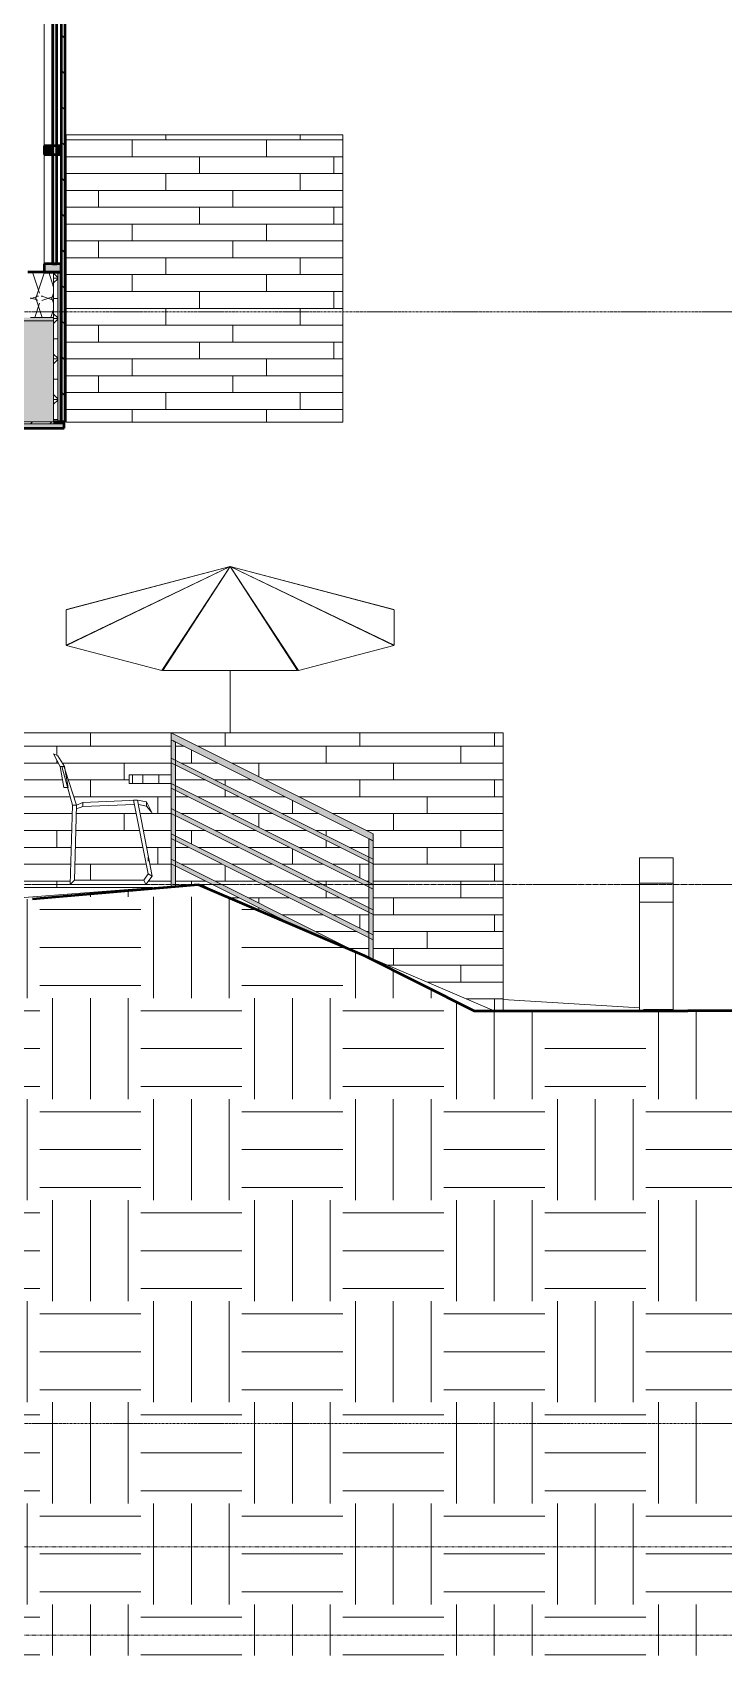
# Model space of a CAD drawing. Header units: inches. Extents: x 9610 to 15331, y -316 to 681.
# Drawn here: x 12110.8 to 12275.1, y -183.1 to 202.3 of the extents above; entities that cross this region are included whole.
import ezdxf

# ---------------------------------------------------------------- set-up
doc = ezdxf.new("R2010")
doc.units = ezdxf.units.IN
doc.header["$MEASUREMENT"] = 0
doc.linetypes.add('Aligning Line 1_8_', pattern=[0.25, 0.125, -0.125])
doc.linetypes.add('Grid Line 1_2_', pattern=[0.875, 0.5, -0.125, 0.125, -0.125])
for name, color, linetype, lineweight in [('0-1', 7, 'Continuous', 5), ('A-CLNG', 13, 'Continuous', 13), ('A-CLNG-2', 23, 'Continuous', 13), ('A-CLNG-3', 13, 'Continuous', 50), ('A-CLNG-PATT-1', 13, 'Continuous', 9), ('A-FLOR-2', 31, 'Continuous', 5), ('A-FLOR-6', 135, 'Continuous', 13), ('A-FLOR-HRAL', 11, 'Continuous', 9), ('A-FLOR-LEVL-1', 51, 'Grid Line 1_2_', 9), ('A-FLOR-MCUT', 51, 'Continuous', 13), ('A-FLOR-PATT-1', 8, 'Continuous', 9), ('A-GLAZ-1', 135, 'Continuous', 13), ('A-GLAZ-2', 255, 'Continuous', 13), ('A-GLAZ-3', 151, 'Continuous', 50), ('A-GLAZ-4', 151, 'Continuous', 9), ('A-WALL', 113, 'Continuous', 13), ('A-WALL-1', 135, 'Continuous', 13), ('A-WALL-5', 8, 'Continuous', 5), ('A-WALL-9', 113, 'Continuous', 50), ('A-WALL-PATT-4', 55, 'Continuous', 9), ('A-WALL-PATT-5', 111, 'Continuous', 9), ('C-TOPO', 7, 'Continuous', 9), ('C-TOPO-1', 7, 'Continuous', 50), ('C-TOPO-2', 55, 'Continuous', 9), ('E-LITE-EQPM-1', 55, 'Continuous', 9), ('G-ANNO-SYMB', 111, 'Aligning Line 1_8_', 9), ('G-IMPT', 8, 'Continuous', 9), ('L-SITE-1', 50, 'Continuous', 9)]:
    doc.layers.add(name, color=color, linetype=linetype, lineweight=lineweight)
pattern_1 = [(0, (11008.554, 72), (24, 24), [24, -24]), (0, (11008.554, 81), (24, 24), [24, -24]), (0, (11008.554, 90), (24, 24), [24, -24]), (90, (11011.554, 93), (-24, 24), [24, -24]), (90, (11020.554, 93), (-24, 24), [24, -24]), (90, (11029.554, 93), (-24, 24), [24, -24])]
pattern_2 = [(0, (11008.554, 72), (0, 4.798), []), (315, (11008.554, 72), (4.798427, 0), [6.786, -6.786]), (45, (11008.554, 72), (4.798427, 0), [6.786, -6.786])]
pattern_3 = [(0, (12220.589, 0.8), (0, 4), []), (90, (12220.589, 0.8), (-8, 8), [4, -28]), (90, (12236.589, 4.8), (-8, 8), [4, -28])]

# ---------------------------------------------------------------- blocks, each defined once
blk = doc.blocks.new('CTR  - Topography_rvt-1-BUILDING SECTION - EAST_WEST - LOOKING SOUTH2')
at = {"layer": 'C-TOPO'}
h = blk.add_hatch(dxfattribs=at)
h.set_pattern_fill('FP_12', color=256, style=0, pattern_type=2)
h.set_pattern_definition(pattern_1)
h.paths.add_polyline_path([(12110.8, -183.11), (12266.59, -183.11), (12266.59, -30), (12215.77, -30), (12189.26, -16.69), (12150.22, 0), (12089.19, -5.23), (12089.19, -134), (12095.19, -134), (12095.19, -146), (12083.19, -146), (12083.19, -183.11), (12102.16, -183.11)], flags=0)
h = blk.add_hatch(dxfattribs=at)
h.set_pattern_fill('FP_12', color=256, style=0, pattern_type=2)
h.set_pattern_definition(pattern_1)
h.paths.add_polyline_path([(12326.59, -183.11), (12326.59, -30), (12266.59, -30), (12266.59, -183.11), (12305.97, -183.11)], flags=0)
at = {"layer": 'C-TOPO-1'}
for p, q in [((12110.8, -3.38), (12150.22, 0)), ((12150.22, 0), (12189.63, -16.85)), ((12189.63, -16.85), (12215.77, -30)), ((12215.77, -30), (12252.81, -30)), ((12252.81, -30), (12266.59, -30)), ((12282.15, -30), (12266.59, -30))]:
    blk.add_line(p, q, dxfattribs=at)
at = {"layer": 'C-TOPO-2'}
for p, q in [((12148.99, 0), (12089.19, -4.66)), ((12150.22, 0), (12110.8, -3.38)), ((12150.22, 0), (12148.99, 0)), ((12189.63, -16.85), (12150.22, 0)), ((12150.42, 0), (12150.22, 0)), ((12151.03, 0), (12150.42, 0)), ((12220.55, -30), (12150.42, 0)), ((12152.24, -0.78), (12151.03, 0)), ((12151.03, 0), (12151.57, -0.35)), ((12151.03, 0), (12152.63, -0.95)), ((12151.03, 0), (12151.04, 0)), ((12153.27, -1.22), (12151.04, 0)), ((12215.77, -30), (12189.63, -16.85)), ((12252.81, -30), (12215.77, -30)), ((12215.91, -30), (12215.77, -30)), ((12222.71, -27.36), (12255.08, -29.31)), ((12252.81, -30), (12266.59, -30)), ((12261.37, -29.69), (12266.59, -30)), ((12264.11, -29.85), (12266.59, -29.78)), ((12266.59, -30), (12266.59, -29.78)), ((12266.59, -30), (12266.59, -29.78)), ((12268, -30), (12266.59, -29.78)), ((12266.59, -30), (12282.15, -30))]:
    blk.add_line(p, q, dxfattribs=at)
blk = doc.blocks.new('_THE_ WINDOW _ DOOR - hvac panel - 2nd floor-2113875-BUILDING SECTION - EAST_WEST - LOOKING SOUTH2')
at = {"layer": 'A-GLAZ-1'}
h = blk.add_hatch(color=256, dxfattribs=at)
h.paths.add_polyline_path([(12117.59, 145.37), (12117.59, 147.37), (12113.59, 147.37), (12113.59, 145.37), (12116.88, 145.37)], flags=0)
h.paths.add_polyline_path([(12117.59, 227.75), (12117.59, 229.75), (12113.59, 229.75), (12113.59, 227.75), (12117.02, 227.75)], flags=0)
h = blk.add_hatch(color=256, dxfattribs=at)
h.paths.add_polyline_path([(12114.98, 173.37), (12115.59, 173.37), (12115.59, 175.37), (12113.59, 175.37), (12113.59, 173.37), (12114.5, 173.37)], flags=0)
h.paths.add_polyline_path([(12117.59, 173.37), (12117.59, 175.37), (12116.59, 175.37), (12116.59, 173.37)], flags=0)
at = {"layer": 'A-GLAZ-2'}
blk.add_hatch(color=256, dxfattribs=at).paths.add_polyline_path([(12116.59, 147.37), (12116.59, 227.75), (12115.59, 227.75), (12115.59, 147.37)], flags=0)
at = {"layer": 'A-GLAZ-4'}
h = blk.add_hatch(dxfattribs=at)
h.set_pattern_fill('FP_9', color=256, style=0, pattern_type=2)
h.set_pattern_definition([(135, (11008.554, 72), (-4.24264, -4.24264), [])])
h.paths.add_polyline_path([(12118.59, 109.75), (12118.59, 229.75), (12117.59, 229.75), (12117.59, 109.75)], flags=0)
at = {"layer": 'A-GLAZ-1'}
for p, q in [((12113.59, 175.37), (12113.59, 227.75)), ((12113.59, 147.37), (12113.59, 173.37))]:
    blk.add_line(p, q, dxfattribs=at)
at = {"layer": 'A-GLAZ-3'}
for p, q in [((12113.59, 229.75), (12113.59, 227.75)), ((12117.59, 229.75), (12113.59, 229.75)), ((12113.59, 227.75), (12117.59, 227.75)), ((12116.59, 227.75), (12115.59, 227.75)), ((12115.59, 227.75), (12115.59, 147.37)), ((12116.59, 147.37), (12116.59, 227.75)), ((12117.59, 229.75), (12117.59, 109.75)), ((12118.59, 229.75), (12117.59, 229.75)), ((12117.59, 227.75), (12117.59, 229.75)), ((12118.59, 109.75), (12118.59, 229.75)), ((12113.59, 175.37), (12113.59, 173.37)), ((12117.59, 175.37), (12113.59, 175.37)), ((12117.59, 173.37), (12117.59, 175.37)), ((12113.59, 173.37), (12117.59, 173.37)), ((12113.59, 147.37), (12113.59, 145.37)), ((12117.59, 147.37), (12113.59, 147.37)), ((12115.59, 147.37), (12116.59, 147.37)), ((12117.59, 145.37), (12117.59, 147.37)), ((12113.59, 145.37), (12117.59, 145.37)), ((12117.59, 109.75), (12118.59, 109.75))]:
    blk.add_line(p, q, dxfattribs=at)
blk = doc.blocks.new('Outdoor Table01 - 02ZUTB01_dwg-1294291-BUILDING SECTION - EAST_WEST - LOOKING SOUTH2')
at = {"layer": 'G-IMPT'}
for p, q in [((12157.79, 75.5), (12118.79, 56.82)), ((12157.79, 75.5), (12118.79, 65.24)), ((12157.79, 75.5), (12118.9, 65.31)), ((12157.79, 75.5), (12118.9, 56.75)), ((12157.79, 75.5), (12141.53, 71.26)), ((12157.79, 75.5), (12141.53, 50.8)), ((12157.79, 75.5), (12141.79, 50.77)), ((12196.79, 65.24), (12157.79, 75.5)), ((12157.79, 75.5), (12196.79, 56.82)), ((12157.79, 75.5), (12173.79, 50.77)), ((12157.79, 75.5), (12174.05, 71.26)), ((12157.79, 75.5), (12196.68, 65.31)), ((12157.79, 75.5), (12196.68, 56.75)), ((12157.79, 75.5), (12174.05, 50.8)), ((12118.9, 65.31), (12141.53, 71.26)), ((12149, 71.29), (12149.06, 71.29)), ((12155.02, 71.29), (12155.07, 71.29)), ((12160.51, 71.29), (12160.56, 71.29)), ((12166.52, 71.29), (12166.58, 71.29)), ((12174.05, 71.26), (12196.68, 65.31)), ((12118.79, 56.82), (12118.79, 65.24)), ((12196.79, 65.24), (12196.79, 56.82)), ((12141.53, 50.8), (12118.9, 56.75)), ((12196.68, 56.75), (12174.05, 50.8)), ((12173.79, 50.77), (12141.79, 50.77)), ((12157.79, 49.5), (12157.79, 50.77)), ((12157.79, 49.5), (12157.79, 50.77)), ((12157.79, 36), (12157.79, 49.5)), ((12157.79, 36), (12157.79, 49.5)), ((12116.8, 30.5), (12115.8, 31)), ((12115.8, 31), (12117.42, 28)), ((12116.8, 30.5), (12118.42, 28)), ((12117.42, 28), (12118.29, 23)), ((12117.42, 28), (12117.79, 28)), ((12120.29, 18.83), (12117.79, 28)), ((12118.29, 28), (12117.79, 28)), ((12118.55, 27.21), (12118.29, 28)), ((12118.29, 28), (12118.42, 28)), ((12118.42, 28), (12119.29, 23)), ((12121.29, 18.83), (12118.57, 27.15)), ((12133.79, 24), (12133.79, 26)), ((12133.79, 26), (12134.61, 26)), ((12133.79, 24), (12134.61, 24)), ((12134.61, 26), (12137, 26)), ((12134.61, 24), (12134.61, 26)), ((12134.61, 24), (12137, 24)), ((12137, 26), (12140.82, 26)), ((12137, 24), (12137, 26)), ((12137, 24), (12140.82, 24)), ((12140.82, 26), (12143.79, 26)), ((12140.82, 24), (12140.82, 26)), ((12140.82, 24), (12143.79, 24)), ((12118.29, 23), (12119.15, 23)), ((12119.23, 23), (12119.29, 23)), ((12122.79, 19.48), (12121.29, 18.83)), ((12135.79, 20), (12122.79, 19.48)), ((12122.79, 18.48), (12122.79, 19.48)), ((12135.79, 20), (12134.79, 20)), ((12138.29, 2.5), (12134.79, 20)), ((12139.29, 2), (12135.79, 20)), ((12137.92, 19.59), (12135.79, 20)), ((12138.7, 18.07), (12137.92, 19.59)), ((12137.92, 18.59), (12137.92, 19.59)), ((12119.79, 0), (12120.29, 18.83)), ((12120.29, 18.83), (12121.29, 18.83)), ((12120.79, 1), (12121.29, 18.83)), ((12121.27, 17.98), (12122.79, 18.48)), ((12122.79, 18.48), (12135, 18.97)), ((12135.99, 18.96), (12137.92, 18.59)), ((12137.92, 18.59), (12139.2, 17.07)), ((12139.2, 17.07), (12138.7, 18.07)), ((12138.29, 5.5), (12138.29, 6.5)), ((12120.79, 1), (12119.79, 0)), ((12137.79, 0), (12119.79, 0)), ((12137.29, 1), (12120.79, 1)), ((12138.29, 2.5), (12137.29, 1)), ((12137.29, 1), (12137.79, 0)), ((12139.29, 2), (12137.79, 0)), ((12139.29, 2), (12138.29, 2.5))]:
    blk.add_line(p, q, dxfattribs=at)
blk = doc.blocks.new('Outdoor Table01 - Outdoor Table01-1294297-BUILDING SECTION - EAST_WEST - LOOKING SOUTH2')
blk.add_blockref('Outdoor Table01 - 02ZUTB01_dwg-1294291-BUILDING SECTION - EAST_WEST - LOOKING SOUTH2', (0, 0))
blk = doc.blocks.new('Railing - 1_-1411118-BUILDING SECTION - EAST_WEST - LOOKING SOUTH2')
at = {"layer": 'A-FLOR-HRAL'}
h = blk.add_hatch(color=256, dxfattribs=at)
h.paths.add_polyline_path([(12143.79, -0.41), (12144.29, -0.37), (12144.29, 5.19), (12144.22, 5.08), (12144, 5.01), (12143.82, 4.89), (12143.79, 4.88), (12143.79, -0.05)], flags=0)
h.paths.add_polyline_path([(12144.29, 5.19), (12144.29, 11.19), (12144.2, 11.08), (12143.98, 10.99), (12143.82, 10.89), (12143.79, 10.88), (12143.82, 5.97), (12144, 5.67), (12144.29, 5.19)], flags=0)
h.paths.add_polyline_path([(12144.29, 11.19), (12144.29, 17.19), (12144.16, 17.08), (12144.04, 17.03), (12143.8, 16.88), (12143.84, 11.93), (12144.29, 11.19)], flags=0)
h.paths.add_polyline_path([(12144.29, 17.19), (12144.29, 23.19), (12144.21, 23.08), (12144.04, 23.03), (12143.8, 22.88), (12143.84, 17.93), (12144.29, 17.19)], flags=0)
h.paths.add_polyline_path([(12144.29, 23.19), (12144.29, 29.19), (12144.21, 29.08), (12144.04, 29.03), (12143.8, 28.88), (12143.84, 23.93), (12144.29, 23.19)], flags=0)
h.paths.add_polyline_path([(12144.29, 29.19), (12144.29, 34.07), (12143.8, 34.32), (12143.84, 29.93), (12144.29, 29.19)], flags=0)
h = blk.add_hatch(color=256, dxfattribs=at)
h.paths.add_polyline_path([(12144.29, -0.37), (12144.79, -0.33), (12144.76, 4.42), (12144.58, 4.72), (12144.29, 5.19), (12144.29, -0.05)], flags=0)
h.paths.add_polyline_path([(12144.29, 5.19), (12144.36, 5.3), (12144.58, 5.38), (12144.76, 5.5), (12144.79, 5.5), (12144.74, 10.45), (12144.29, 11.05), (12144.29, 5.19)], flags=0)
h.paths.add_polyline_path([(12144.29, 11.19), (12144.38, 11.3), (12144.6, 11.39), (12144.76, 11.49), (12144.78, 11.5), (12144.75, 16.44), (12144.29, 17.05), (12144.29, 11.19)], flags=0)
h.paths.add_polyline_path([(12144.29, 17.19), (12144.42, 17.3), (12144.54, 17.35), (12144.78, 17.5), (12144.76, 22.43), (12144.29, 23.05), (12144.29, 17.19)], flags=0)
h.paths.add_polyline_path([(12144.29, 23.19), (12144.37, 23.3), (12144.54, 23.36), (12144.78, 23.5), (12144.77, 28.41), (12144.36, 29.01), (12144.29, 29.19), (12144.29, 23.19)], flags=0)
h.paths.add_polyline_path([(12144.29, 29.19), (12144.37, 29.3), (12144.54, 29.36), (12144.78, 29.51), (12144.78, 33.83), (12144.29, 34.07), (12144.29, 29.19)], flags=0)
for p, q in [((12143.79, -0.41), (12143.79, 34.32)), ((12144.79, 33.82), (12144.79, -0.33))]:
    blk.add_line(p, q, dxfattribs=at)
at = {"layer": 'A-FLOR-HRAL', "flags": 128}
for points in [[(12143.8, 34.32), (12143.9, 34.27), (12144.07, 34.18), (12144.29, 34.07)], [(12144.29, 34.07), (12144.51, 33.96), (12144.68, 33.88), (12144.78, 33.83), (12144.79, 33.82)]]:
    blk.add_lwpolyline(points, dxfattribs=at)
blk = doc.blocks.new('Railing - 1_-1411116-BUILDING SECTION - EAST_WEST - LOOKING SOUTH2')
at = {"layer": 'A-FLOR-HRAL'}
h = blk.add_hatch(color=256, dxfattribs=at)
h.paths.add_polyline_path([(12191.29, -17.48), (12191.29, -12.31), (12191.21, -12.42), (12190.99, -12.5), (12190.82, -12.61), (12190.79, -12.62), (12190.8, -17.27), (12191.25, -17.47)], flags=0)
h.paths.add_polyline_path([(12191.29, -12.31), (12191.29, -6.31), (12191.18, -6.42), (12191.04, -6.47), (12190.8, -6.62), (12190.84, -11.58), (12191.22, -12.13)], flags=0)
h.paths.add_polyline_path([(12191.29, -6.31), (12191.29, -0.31), (12191.19, -0.41), (12191.04, -0.47), (12190.8, -0.62), (12190.83, -5.56), (12191.22, -6.13)], flags=0)
h.paths.add_polyline_path([(12191.29, -0.31), (12191.29, 5.69), (12191.21, 5.58), (12191.04, 5.53), (12190.8, 5.38), (12190.82, 0.46), (12191.22, -0.13)], flags=0)
h.paths.add_polyline_path([(12191.29, 5.69), (12191.29, 10.57), (12190.8, 10.82), (12190.81, 6.47), (12191.22, 5.87)], flags=0)
h = blk.add_hatch(color=256, dxfattribs=at)
h.paths.add_polyline_path([(12191.79, -17.7), (12191.74, -13.04), (12191.59, -12.79), (12191.29, -12.31), (12191.33, -17.5), (12191.78, -17.69)], flags=0)
h.paths.add_polyline_path([(12191.29, -12.31), (12191.36, -12.2), (12191.59, -12.12), (12191.76, -12), (12191.79, -12), (12191.74, -7.04), (12191.29, -6.46), (12191.29, -12.17)], flags=0)
h.paths.add_polyline_path([(12191.29, -6.31), (12191.4, -6.2), (12191.54, -6.15), (12191.78, -6), (12191.74, -1.04), (12191.29, -0.46), (12191.29, -6.17)], flags=0)
h.paths.add_polyline_path([(12191.29, -0.31), (12191.36, -0.2), (12191.54, -0.15), (12191.78, 0), (12191.74, 4.96), (12191.29, 5.54), (12191.29, -0.17)], flags=0)
h.paths.add_polyline_path([(12191.29, 5.69), (12191.36, 5.8), (12191.54, 5.86), (12191.78, 6.01), (12191.78, 10.33), (12191.29, 10.57), (12191.29, 5.83)], flags=0)
for p, q in [((12190.79, -17.27), (12190.79, 10.82)), ((12191.79, 10.32), (12191.79, -17.7))]:
    blk.add_line(p, q, dxfattribs=at)
at = {"layer": 'A-FLOR-HRAL', "flags": 128}
for points in [[(12190.8, 10.82), (12190.9, 10.77), (12191.07, 10.68), (12191.29, 10.57)], [(12191.29, 10.57), (12191.51, 10.46), (12191.68, 10.38), (12191.78, 10.33), (12191.79, 10.32)]]:
    blk.add_lwpolyline(points, dxfattribs=at)
blk = doc.blocks.new('Railing - Railing-1916963-BUILDING SECTION - EAST_WEST - LOOKING SOUTH2')
at = {"layer": 'A-FLOR-HRAL'}
h = blk.add_hatch(color=256, dxfattribs=at)
h.paths.add_polyline_path([(12191.29, 5.69), (12191.21, 5.87), (12191.04, 6.11), (12190.77, 6.51), (12144.77, 29.49), (12144.53, 29.35), (12144.48, 29.31), (12144.36, 29.3), (12144.29, 29.19), (12144.15, 29.44), (12144.04, 29.61), (12143.79, 29.95), (12143.79, 29.44), (12191.26, 5.7)], flags=0)
h.paths.add_polyline_path([(12191.79, 5.44), (12191.77, 5.99), (12191.53, 5.85), (12191.48, 5.81), (12191.36, 5.8), (12191.32, 5.68), (12191.67, 5.5)], flags=0)
h = blk.add_hatch(color=256, dxfattribs=at)
h.paths.add_polyline_path([(12144.29, 29.19), (12143.79, 29.44), (12143.83, 28.9), (12144.05, 29.03), (12144.1, 29.07), (12144.22, 29.08)], flags=0)
h.paths.add_polyline_path([(12191.79, 4.88), (12191.79, 5.44), (12144.29, 29.19), (12144.36, 29.01), (12144.54, 28.78), (12144.8, 28.37), (12190.81, 5.39), (12191.05, 5.53), (12191.1, 5.57), (12191.21, 5.58), (12191.29, 5.69), (12191.43, 5.44), (12191.61, 5.16), (12191.78, 4.89)], flags=0)
h = blk.add_hatch(color=256, dxfattribs=at)
h.paths.add_polyline_path([(12191.29, -0.31), (12191.14, -0.04), (12190.94, 0.26), (12190.78, 0.51), (12144.76, 23.49), (12144.53, 23.35), (12144.51, 23.32), (12144.36, 23.3), (12144.29, 23.19), (12144.13, 23.47), (12143.94, 23.77), (12143.79, 23.93), (12143.79, 23.44), (12191.27, -0.3)], flags=0)
h.paths.add_polyline_path([(12191.79, -0.56), (12191.76, -0.02), (12191.36, -0.2), (12191.31, -0.32), (12191.5, -0.41)], flags=0)
h = blk.add_hatch(color=256, dxfattribs=at)
h.paths.add_polyline_path([(12144.29, 23.19), (12143.79, 23.44), (12143.82, 22.9), (12144.22, 23.08)], flags=0)
h.paths.add_polyline_path([(12191.79, -1.12), (12191.79, -0.56), (12144.29, 23.19), (12144.45, 22.92), (12144.64, 22.61), (12144.8, 22.38), (12190.82, -0.6), (12191.22, -0.41), (12191.29, -0.31), (12191.44, -0.57), (12191.63, -0.88), (12191.78, -1.11)], flags=0)
h = blk.add_hatch(color=256, dxfattribs=at)
h.paths.add_polyline_path([(12191.29, -6.31), (12191.18, -6.09), (12190.95, -5.74), (12190.78, -5.5), (12144.75, 17.48), (12144.36, 17.3), (12144.29, 17.19), (12144.15, 17.44), (12143.95, 17.76), (12143.79, 17.93), (12143.79, 17.44), (12191.27, -6.3)], flags=0)
h.paths.add_polyline_path([(12191.79, -6.56), (12191.75, -6.02), (12191.36, -6.2), (12191.31, -6.32), (12191.5, -6.41)], flags=0)
h = blk.add_hatch(color=256, dxfattribs=at)
h.paths.add_polyline_path([(12144.29, 17.19), (12143.79, 17.44), (12143.83, 16.9), (12144.22, 17.08)], flags=0)
h.paths.add_polyline_path([(12191.79, -7.12), (12191.79, -6.56), (12144.29, 17.19), (12144.41, 16.95), (12144.65, 16.59), (12144.8, 16.38), (12190.83, -6.6), (12191.22, -6.41), (12191.29, -6.31), (12191.42, -6.56), (12191.63, -6.87), (12191.78, -7.11)], flags=0)
h = blk.add_hatch(color=256, dxfattribs=at)
h.paths.add_polyline_path([(12191.29, -12.31), (12191.21, -12.13), (12190.9, -11.67), (12190.78, -11.5), (12144.75, 11.47), (12144.36, 11.3), (12144.29, 11.19), (12144.16, 11.44), (12143.9, 11.83), (12143.79, 11.93), (12143.79, 11.44), (12191.28, -12.3)], flags=0)
h.paths.add_polyline_path([(12191.79, -12.56), (12191.75, -12.02), (12191.68, -12.06), (12191.54, -12.15), (12191.51, -12.17), (12191.36, -12.2), (12191.3, -12.31)], flags=0)
h = blk.add_hatch(color=256, dxfattribs=at)
h.paths.add_polyline_path([(12144.29, 11.19), (12143.79, 11.44), (12143.83, 10.9), (12143.9, 10.95), (12144.05, 11.05), (12144.07, 11.05), (12144.22, 11.08)], flags=0)
h.paths.add_polyline_path([(12191.79, -13.12), (12191.79, -12.56), (12144.29, 11.19), (12144.38, 10.99), (12144.68, 10.55), (12144.8, 10.38), (12190.82, -12.61), (12190.9, -12.56), (12191.04, -12.47), (12191.07, -12.45), (12191.22, -12.41), (12191.29, -12.31), (12191.42, -12.56), (12191.69, -12.95), (12191.79, -13.12)], flags=0)
blk.add_hatch(color=256, dxfattribs=at).paths.add_polyline_path([(12187.6, -15.9), (12144.76, 5.5), (12144.68, 5.44), (12144.54, 5.35), (12144.51, 5.33), (12144.35, 5.28), (12144.29, 5.19), (12144.16, 5.44), (12143.89, 5.84), (12143.79, 5.93), (12143.79, 5.44), (12179.85, -12.59), (12187.57, -15.89)], flags=0)
h = blk.add_hatch(color=256, dxfattribs=at)
h.paths.add_polyline_path([(12144.29, 5.19), (12143.79, 5.44), (12143.83, 4.9), (12143.9, 4.94), (12144.04, 5.04), (12144.07, 5.05), (12144.23, 5.1)], flags=0)
h.paths.add_polyline_path([(12179.85, -12.59), (12144.29, 5.19), (12144.36, 5.01), (12144.68, 4.55), (12144.79, 4.38), (12172.38, -9.39), (12179.34, -12.37)], flags=0)
for p, q in [((12191.79, 6), (12143.79, 30)), ((12143.79, 28.88), (12191.79, 4.88)), ((12191.79, 0), (12143.79, 24)), ((12143.79, 22.88), (12191.79, -1.12)), ((12191.79, -6), (12143.79, 18)), ((12143.79, 16.88), (12191.79, -7.12)), ((12191.79, -12), (12143.79, 12)), ((12143.79, 10.88), (12191.79, -13.12)), ((12187.6, -15.9), (12143.79, 6)), ((12143.79, 4.88), (12172.11, -9.28))]:
    blk.add_line(p, q, dxfattribs=at)
at = {"layer": 'A-FLOR-HRAL', "flags": 128}
for points in [[(12143.79, 29.44), (12143.79, 29.59), (12143.79, 29.72), (12143.79, 29.84), (12143.79, 29.93), (12143.79, 29.98), (12143.79, 30)], [(12143.79, 28.88), (12143.79, 28.9), (12143.79, 28.96), (12143.79, 29.05), (12143.79, 29.16), (12143.79, 29.3), (12143.79, 29.44)], [(12143.79, 23.44), (12143.79, 23.59), (12143.79, 23.72), (12143.79, 23.84), (12143.79, 23.93), (12143.79, 23.98), (12143.79, 24)], [(12143.79, 22.88), (12143.79, 22.9), (12143.79, 22.96), (12143.79, 23.05), (12143.79, 23.16), (12143.79, 23.3), (12143.79, 23.44)], [(12143.79, 17.44), (12143.79, 17.59), (12143.79, 17.72), (12143.79, 17.84), (12143.79, 17.93), (12143.79, 17.98), (12143.79, 18)], [(12143.79, 16.88), (12143.79, 16.9), (12143.79, 16.96), (12143.79, 17.05), (12143.79, 17.16), (12143.79, 17.3), (12143.79, 17.44)], [(12143.79, 11.44), (12143.79, 11.59), (12143.79, 11.72), (12143.79, 11.84), (12143.79, 11.93), (12143.79, 11.98), (12143.79, 12)], [(12143.79, 10.88), (12143.79, 10.9), (12143.79, 10.96), (12143.79, 11.05), (12143.79, 11.16), (12143.79, 11.3), (12143.79, 11.44)], [(12143.79, 5.44), (12143.79, 5.59), (12143.79, 5.72), (12143.79, 5.84), (12143.79, 5.93), (12143.79, 5.98), (12143.79, 6)], [(12143.79, 4.88), (12143.79, 4.9), (12143.79, 4.96), (12143.79, 5.05), (12143.79, 5.16), (12143.79, 5.3), (12143.79, 5.44)], [(12191.79, 6), (12191.79, 5.98), (12191.79, 5.93), (12191.79, 5.84), (12191.79, 5.72), (12191.79, 5.59), (12191.79, 5.44)], [(12191.79, 5.44), (12191.79, 5.3), (12191.79, 5.16), (12191.79, 5.05), (12191.79, 4.96), (12191.79, 4.9), (12191.79, 4.88)], [(12191.79, 0), (12191.79, -0.02), (12191.79, -0.07), (12191.79, -0.16), (12191.79, -0.28), (12191.79, -0.41), (12191.79, -0.56)], [(12191.79, -0.56), (12191.79, -0.7), (12191.79, -0.84), (12191.79, -0.95), (12191.79, -1.04), (12191.79, -1.1), (12191.79, -1.12)], [(12191.79, -6), (12191.79, -6.02), (12191.79, -6.07), (12191.79, -6.16), (12191.79, -6.28), (12191.79, -6.41), (12191.79, -6.56)], [(12191.79, -6.56), (12191.79, -6.7), (12191.79, -6.84), (12191.79, -6.95), (12191.79, -7.04), (12191.79, -7.1), (12191.79, -7.12)], [(12191.79, -12), (12191.79, -12.02), (12191.79, -12.07), (12191.79, -12.16), (12191.79, -12.28), (12191.79, -12.41), (12191.79, -12.56)], [(12191.79, -12.56), (12191.79, -12.7), (12191.79, -12.84), (12191.79, -12.95), (12191.79, -13.04), (12191.79, -13.1), (12191.79, -13.12)]]:
    blk.add_lwpolyline(points, dxfattribs=at)
for name in ['Railing - 1_-1411118-BUILDING SECTION - EAST_WEST - LOOKING SOUTH2', 'Railing - 1_-1411116-BUILDING SECTION - EAST_WEST - LOOKING SOUTH2']:
    blk.add_blockref(name, (0, 0))
blk = doc.blocks.new('Top Rail Type - Top Rail_Internal_-1916980-BUILDING SECTION - EAST_WEST - LOOKING SOUTH2')
at = {"layer": 'A-FLOR-HRAL'}
for points in [[(12191.79, 11.16), (12191.79, 12), (12143.79, 35.97), (12143.79, 35.16), (12188.27, 12.92)], [(12191.79, 10.32), (12191.79, 11.16), (12143.79, 35.16), (12143.8, 34.32), (12191.78, 10.33)]]:
    blk.add_hatch(color=256, dxfattribs=at).paths.add_polyline_path(points, flags=0)
for p, q in [((12191.79, 12), (12143.79, 36)), ((12143.79, 34.32), (12191.79, 10.32))]:
    blk.add_line(p, q, dxfattribs=at)
at = {"layer": 'A-FLOR-HRAL', "flags": 128}
for points in [[(12143.79, 35.16), (12143.79, 35.38), (12143.79, 35.58), (12143.79, 35.75), (12143.79, 35.89), (12143.79, 35.97), (12143.79, 36)], [(12143.79, 34.32), (12143.79, 34.35), (12143.79, 34.44), (12143.79, 34.57), (12143.79, 34.74), (12143.79, 34.94), (12143.79, 35.16)], [(12191.79, 12), (12191.79, 11.97), (12191.79, 11.89), (12191.79, 11.75), (12191.79, 11.58), (12191.79, 11.38), (12191.79, 11.16)], [(12191.79, 11.16), (12191.79, 10.94), (12191.79, 10.74), (12191.79, 10.57), (12191.79, 10.44), (12191.79, 10.35), (12191.79, 10.32)]]:
    blk.add_lwpolyline(points, dxfattribs=at)
blk = doc.blocks.new('Pathway_Cooper_McGraw-Edison _BSC-BRC_Round - Pathway_Cooper_McGraw-Edison _BSC-BRC_Round-2028611-BUILDING SECTION - EAST_WEST - LOOKING SOUTH2')
at = {"layer": 'E-LITE-EQPM-1'}
for p, q in [((12255.08, 6.28), (12255.08, 0.28)), ((12255.08, 6.28), (12259.08, 6.28)), ((12259.08, 6.28), (12263.08, 6.28)), ((12263.08, 0.28), (12263.08, 6.28)), ((12259.08, 0.28), (12255.08, 0.28)), ((12255.08, 0.28), (12255.08, -4.22)), ((12255.08, 0.28), (12259.08, 0.28)), ((12263.08, 0.28), (12259.08, 0.28)), ((12259.08, 0.28), (12263.08, 0.28)), ((12263.08, -4.22), (12263.08, 0.28)), ((12259.08, -4.22), (12255.08, -4.22)), ((12255.08, -4.22), (12255.08, -29.72)), ((12255.08, -4.22), (12259.08, -4.22)), ((12263.08, -4.22), (12259.08, -4.22)), ((12259.08, -4.22), (12263.08, -4.22)), ((12263.08, -29.72), (12263.08, -4.22)), ((12259.08, -29.72), (12256.04, -29.72)), ((12263.08, -29.72), (12259.08, -29.72))]:
    blk.add_line(p, q, dxfattribs=at)

msp = doc.modelspace()

# ---------------------------------------------------------------- hatches: boundary and pattern name
at = {"layer": 'A-CLNG-2'}
h = msp.add_hatch(color=256, dxfattribs=at)
h.paths.add_polyline_path([(12115.84, 108.37), (12118.34, 108.37), (12118.34, 109.37), (12088.69, 109.37), (12088.69, 108.37), (12109.71, 108.37)], flags=0)
h.paths.add_polyline_path([(11262.55, 108.37), (11277.29, 108.37), (11277.29, 109.37), (11247.64, 109.37), (11247.64, 108.37), (11251.52, 108.37)], flags=0)
h.paths.add_polyline_path([(10848.55, 108.37), (10851.14, 108.37), (10851.13, 109.37), (10821.49, 109.37), (10821.49, 108.37), (10848.52, 108.37)], flags=0)
h.paths.add_polyline_path([(9981.94, 108.37), (10010.09, 108.37), (10010.08, 109.37), (9980.44, 109.37), (9980.44, 108.37), (9981.81, 108.37)], flags=0)
at = {"layer": 'A-CLNG-PATT-1'}
h = msp.add_hatch(dxfattribs=at)
h.set_pattern_fill('FP_13', color=256, style=0, pattern_type=2)
h.set_pattern_definition([(45, (11008.554, 72), (-9.50352, 9.50352), []), (45, (11008.554, 86.4), (-9.50352, 9.50352), [])])
h.paths.add_polyline_path([(12102.16, 109.37), (12118.34, 109.37), (12118.34, 109.75), (12116.84, 109.75), (12115.84, 109.87), (12088.69, 109.87), (12088.69, 109.37), (12095.98, 109.37)], flags=0)
h.paths.add_polyline_path([(11252.27, 109.37), (11277.29, 109.37), (11277.29, 109.87), (11250.14, 109.87), (11249.14, 109.75), (11247.64, 109.75), (11247.64, 109.37), (11250.14, 109.37)], flags=0)
h.paths.add_polyline_path([(10848.64, 109.37), (10851.14, 109.37), (10851.14, 109.75), (10850.39, 109.75), (10850.39, 109.87), (10821.49, 109.87), (10821.49, 109.37), (10848.13, 109.37)], flags=0)
h.paths.add_polyline_path([(9982.94, 109.37), (10010.09, 109.37), (10010.08, 109.87), (9982.94, 109.87), (9981.81, 109.75), (9980.44, 109.75), (9980.44, 109.37), (9981.94, 109.37)], flags=0)
at = {"layer": 'A-FLOR-2'}
h = msp.add_hatch(color=256, dxfattribs=at)
h.paths.add_polyline_path([(12115.84, 109.87), (12115.84, 133.87), (11738.84, 133.87), (11738.84, 109.87), (12102.16, 109.87)], flags=0)
h.paths.add_polyline_path([(11628.53, 109.87), (11648.09, 109.87), (11648.09, 133.87), (11250.14, 133.87), (11250.14, 109.87), (11585.47, 109.87)], flags=0)
h.paths.add_polyline_path([(10842.75, 109.87), (10848.64, 109.87), (10848.64, 133.87), (10450.69, 133.87), (10450.69, 109.87), (10831.98, 109.87)], flags=0)
h.paths.add_polyline_path([(10359.94, 109.87), (10359.94, 133.87), (9982.94, 133.87), (9982.94, 109.87), (10355.19, 109.87)], flags=0)
at = {"layer": 'A-FLOR-PATT-1'}
h = msp.add_hatch(dxfattribs=at)
h.set_pattern_fill('FP_3', color=256, style=0, pattern_type=2)
h.set_pattern_definition(pattern_2)
h.paths.add_polyline_path([(12115.84, 133.87), (12115.84, 134.62), (11738.84, 134.62), (11738.84, 133.87), (12112.92, 133.87)], flags=0)
h.paths.add_polyline_path([(11283.79, 133.87), (11648.09, 133.87), (11648.09, 134.62), (11250.14, 134.62), (11250.14, 133.87), (11283.69, 133.87)], flags=0)
h.paths.add_polyline_path([(10552.11, 133.87), (10848.64, 133.87), (10848.61, 134.62), (10450.69, 134.62), (10450.69, 133.87), (10544.44, 133.87)], flags=0)
h.paths.add_polyline_path([(10293.77, 133.87), (10359.94, 133.87), (10359.94, 134.62), (9982.94, 134.62), (9982.94, 133.87), (10207.66, 133.87)], flags=0)
at = {"layer": 'A-WALL-5'}
h = msp.add_hatch(color=256, dxfattribs=at)
h.paths.add_polyline_path([(12117.59, 109.75), (12117.59, 145.37), (12116.84, 145.37), (12116.84, 109.75)], flags=0)
h.paths.add_polyline_path([(12116.84, 229.75), (12118.34, 229.75), (12118.3, 230.12), (12117.59, 230.12), (12117.59, 265.75), (12116.84, 265.75), (12116.84, 230.12)], flags=0)
h.paths.add_polyline_path([(12118.3, 350.12), (12118.34, 350.12), (12118.3, 350.5), (12116.84, 350.5), (12116.84, 350.12), (12117.59, 350.12)], flags=0)
at = {"layer": 'A-WALL-PATT-4'}
h = msp.add_hatch(dxfattribs=at)
h.set_pattern_fill('FP_8', color=256, style=0, pattern_type=2)
h.set_pattern_definition([(0, (12182.464, 136.8), (0, 4), []), (90, (12182.464, 136.8), (-8, 8), [4, -28]), (90, (12198.464, 140.8), (-8, 8), [4, -28])])
h.paths.add_polyline_path([(12184.59, 109.75), (12184.59, 178), (12118.78, 178), (12118.78, 109.75)], flags=0)
h = msp.add_hatch(dxfattribs=at)
h.set_pattern_fill('FP_25', color=256, style=0, pattern_type=2)
h.set_pattern_definition(pattern_3)
h.paths.add_polyline_path([(12139.37, -0.75), (12143.79, -0.41), (12143.75, 24), (12133.79, 24), (12133.79, 26), (12143.79, 26), (12143.79, 36), (12088.69, 36), (12088.69, -0.75), (12134.45, -0.75)], flags=0)
h.paths.add_polyline_path([(12123.68, 0), (12119.79, 0), (12120.29, 18.83), (12119.15, 23), (12118.29, 23), (12117.42, 28), (12115.8, 31), (12116.8, 30.5), (12118.42, 28), (12118.57, 27.15), (12121.29, 18.83), (12122.79, 19.48), (12135.79, 20), (12137.92, 19.59), (12139.2, 17.07), (12137.92, 18.59), (12135.99, 18.96), (12139.29, 2), (12137.79, 0), (12134.45, 0)], flags=0)
h.paths.add_polyline_path([(12135.79, 1), (12137.29, 1), (12138.29, 2.5), (12135, 18.97), (12122.79, 18.48), (12121.27, 17.98), (12120.79, 1), (12134.79, 1)], flags=0)
h = msp.add_hatch(dxfattribs=at)
h.set_pattern_fill('FP_25', color=256, style=0, pattern_type=2)
h.set_pattern_definition(pattern_3)
h.paths.add_polyline_path([(12218.46, -29.11), (12218.46, 36), (12143.85, 35.97), (12191.79, 11.97), (12191.79, -17.7), (12215.93, -28.02)], flags=0)
h.paths.add_polyline_path([(12190.79, -17.27), (12190.79, -12.62), (12144.78, 10.38), (12144.79, 5.5), (12188.27, -16.19), (12190.79, -17.27)], flags=0)
h.paths.add_polyline_path([(12190.79, -11.5), (12190.79, -6.62), (12144.78, 16.39), (12144.79, 11.5), (12190.79, -11.5)], flags=0)
h.paths.add_polyline_path([(12172.11, -9.28), (12144.79, 4.38), (12144.79, -0.33), (12148.99, 0), (12151.04, 0), (12153.27, -1.22), (12166.74, -6.98)], flags=0)
h.paths.add_polyline_path([(12190.8, -5.5), (12190.79, -0.62), (12144.78, 22.39), (12144.79, 17.5), (12190.79, -5.5)], flags=0)
h.paths.add_polyline_path([(12143.79, -0.41), (12143.79, -0.41), (12143.79, -0.05)], flags=0)
h.paths.add_polyline_path([(12190.8, 0.5), (12190.79, 5.38), (12144.78, 28.39), (12144.79, 23.5), (12190.79, 0.5)], flags=0)
h.paths.add_polyline_path([(12190.8, 6.49), (12190.79, 10.82), (12144.78, 33.83), (12144.79, 29.5), (12190.79, 6.5)], flags=0)
h = msp.add_hatch(dxfattribs=at)
h.set_pattern_fill('FP_25', color=256, style=0, pattern_type=2)
h.set_pattern_definition(pattern_3)
h.paths.add_polyline_path([(12220.55, -30), (12222.71, -30), (12222.71, 36), (12218.46, 36), (12218.46, -29.11)], flags=0)
at = {"layer": 'A-WALL-PATT-5'}
h = msp.add_hatch(dxfattribs=at)
h.set_pattern_fill('FP_5', color=256, style=0, pattern_type=2)
h.set_pattern_definition([(161.57, (11009.034, 72.48), (-3.8399538, -1.54e-05), [0, -27.322, 3.034, 0]), (18.43, (11008.074, 72.48), (-3.8399538, 1.54e-05), [0, -27.322, 3.034, 0]), (108.43, (11009.034, 72.48), (1.919622, -9.6005246), [9.106, -21.25]), (71.57, (11008.074, 72.48), (1.919622, 9.6005246), [9.106, -21.25])])
h.paths.add_polyline_path([(12115.84, 134.62), (12115.84, 145.37), (12110.34, 145.37), (12110.34, 134.62), (12115.69, 134.62)], flags=0)
h.paths.add_polyline_path([(12110.34, 229.75), (12115.84, 229.75), (12115.84, 241.87), (12110.34, 241.87), (12110.34, 238.49)], flags=0)
h.paths.add_polyline_path([(12110.34, 350.12), (12115.84, 350.12), (12115.84, 350.5), (12110.34, 350.5)], flags=0)
h = msp.add_hatch(dxfattribs=at)
h.set_pattern_fill('FP_3', color=256, style=0, pattern_type=2)
h.set_pattern_definition(pattern_2)
h.paths.add_polyline_path([(12116.84, 109.75), (12116.84, 145.37), (12115.84, 145.37), (12115.84, 109.87)], flags=0)
h.paths.add_polyline_path([(12115.84, 229.75), (12116.84, 229.75), (12116.84, 265.75), (12115.84, 265.75), (12115.84, 230.12)], flags=0)
h.paths.add_polyline_path([(12115.84, 350.12), (12116.84, 350.12), (12116.84, 350.5), (12115.84, 350.5)], flags=0)

# ---------------------------------------------------------------- linework, layer by layer
at = {"layer": 'A-CLNG'}
for p, q in [((12115.84, 109.87), (12088.69, 109.87)), ((12118.34, 109.37), (12088.69, 109.37))]:
    msp.add_line(p, q, dxfattribs=at)
at = {"layer": 'A-CLNG-3'}
for p, q in [((12088.69, 108.37), (12118.34, 108.37)), ((12118.34, 109.87), (12115.84, 109.87)), ((12118.34, 108.37), (12118.34, 109.87))]:
    msp.add_line(p, q, dxfattribs=at)
at = {"layer": 'A-FLOR-6'}
msp.add_line((12088.69, -0.75), (12139.37, -0.75), dxfattribs=at)
at = {"layer": 'A-FLOR-LEVL-1'}
for p, q in [((9610.24, 136), (12543.28, 136)), ((9610.24, 0), (12543.28, 0)), ((9610.24, -128), (12543.28, -128))]:
    msp.add_line(p, q, dxfattribs=at)
at = {"layer": 'A-FLOR-MCUT'}
msp.add_line((12115.84, 133.87), (11738.84, 133.87), dxfattribs=at)
at = {"layer": 'A-WALL'}
for p, q in [((12115.84, 145.37), (12115.84, 109.87)), ((12116.84, 109.75), (12116.84, 145.37)), ((12110.34, 134.62), (12115.84, 134.62))]:
    msp.add_line(p, q, dxfattribs=at)
at = {"layer": 'A-WALL-1'}
for p, q in [((12184.59, 178), (12118.78, 178)), ((12118.78, 178), (12118.78, 109.75)), ((12184.59, 109.75), (12184.59, 178)), ((12118.78, 109.75), (12184.59, 109.75)), ((12222.71, 36), (12088.69, 36)), ((12222.71, 36), (12222.71, -30)), ((12143.79, 34.32), (12143.79, 30)), ((12143.79, 28.88), (12143.79, 24)), ((12143.79, 22.88), (12143.79, 18)), ((12143.79, 16.88), (12143.79, 12)), ((12143.79, 10.88), (12143.79, 6)), ((12143.79, 4.88), (12143.79, -0.41))]:
    msp.add_line(p, q, dxfattribs=at)
at = {"layer": 'A-WALL-9'}
for p, q in [((12117.59, 145.37), (12109.71, 145.37)), ((12117.59, 109.75), (12117.59, 145.37)), ((12115.84, 109.87), (12115.84, 109.75)), ((12115.84, 109.75), (12117.59, 109.75))]:
    msp.add_line(p, q, dxfattribs=at)
at = {"layer": 'G-ANNO-SYMB'}
for p, q in [((9690.98, 0), (12446.61, 0)), ((9706.24, -157.31), (12446.61, -157.31)), ((9690.98, -178.24), (12446.61, -178.24))]:
    msp.add_line(p, q, dxfattribs=at)

# ---------------------------------------------------------------- block references
at = {"layer": '0-1'}
msp.add_blockref('CTR  - Topography_rvt-1-BUILDING SECTION - EAST_WEST - LOOKING SOUTH2', (0, 0), dxfattribs=at)
at = {"layer": 'A-FLOR-HRAL'}
for name in ['Top Rail Type - Top Rail_Internal_-1916980-BUILDING SECTION - EAST_WEST - LOOKING SOUTH2', 'Railing - Railing-1916963-BUILDING SECTION - EAST_WEST - LOOKING SOUTH2']:
    msp.add_blockref(name, (0, 0), dxfattribs=at)
at = {"layer": 'A-GLAZ-1'}
msp.add_blockref('_THE_ WINDOW _ DOOR - hvac panel - 2nd floor-2113875-BUILDING SECTION - EAST_WEST - LOOKING SOUTH2', (0, 0), dxfattribs=at)
at = {"layer": 'E-LITE-EQPM-1'}
msp.add_blockref('Pathway_Cooper_McGraw-Edison _BSC-BRC_Round - Pathway_Cooper_McGraw-Edison _BSC-BRC_Round-2028611-BUILDING SECTION - EAST_WEST - LOOKING SOUTH2', (0, 0), dxfattribs=at)
at = {"layer": 'L-SITE-1'}
msp.add_blockref('Outdoor Table01 - Outdoor Table01-1294297-BUILDING SECTION - EAST_WEST - LOOKING SOUTH2', (0, 0), dxfattribs=at)

doc.saveas('drawing.dxf')
